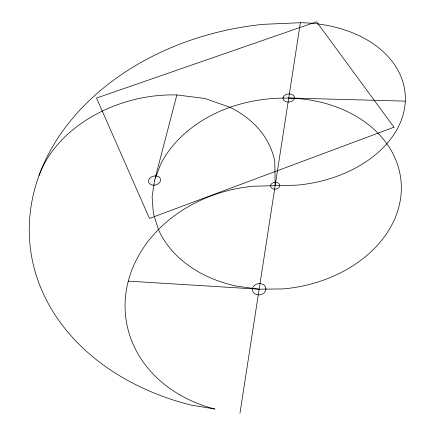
<?xml version="1.0" encoding="UTF-8"?>
<svg xmlns="http://www.w3.org/2000/svg" width="435" height="435" viewBox="0 0 435 435"><rect width="100%" height="100%" fill="white"/><g stroke="black" fill="none" stroke-linecap="round" stroke-linejoin="round"><path stroke-width="0.65" d="M154.534 180.514L152.098 196.886L153.359 213.406L158.449 229.56A124.981 95.357 -6.5 0 0 236.27 286.078L259.151 289.215L282.755 288.932A124.981 95.357 -6.5 0 0 400.662 197.822A124.981 95.357 -6.5 0 0 308.464 99.756C282.141 95.999 255.111 98.631 229.974 107.287A124.981 95.357 -6.5 0 0 160.433 164.745L154.534 180.514L176.86 94.95L204.744 98.44L229.974 107.287A122.632 90.958 -14.5 0 1 274.773 161.467L275.165 185.691M239.962 413.25L300.378 22.718L263.3 24.333A252.789 195.027 -6.4 0 0 32.054 200.693A252.789 195.027 -6.4 0 0 190.225 404.909L214.944 409.052A136.253 113.557 -8.7 0 1 126.498 289.34A136.253 113.557 -8.7 0 1 253.589 186.213L296.86 185.163A115.503 81.171 -5.6 0 0 405.333 99.811A115.503 81.171 -5.6 0 0 300.378 22.718M288.737 97.978L405.289 101.137M128.276 281.14L259.151 289.215M39.014 175.555A122.632 90.958 -14.5 0 1 176.86 94.95M279.694 185.277L279.672 185.881A4.546 3.453 -6.6 0 1 275.029 189.171A4.546 3.453 -6.6 0 1 270.641 186.104L270.668 185.495A4.546 3.453 -6.6 0 1 274.915 182.254L275.703 182.232A4.546 3.453 -6.6 0 1 279.694 185.277M283.033 97.826L283.006 98.533A5.758 4.035 -5.7 0 0 288.111 102.046A5.758 4.035 -5.7 0 0 294.256 98.837L294.451 98.136A5.758 4.035 -5.7 0 0 289.367 93.944A5.758 4.035 -5.7 0 0 283.033 97.826M265.905 288.639L265.861 289.628A6.781 5.628 -8.8 0 1 258.281 294.881A6.781 5.628 -8.8 0 1 252.458 288.802L252.713 287.829A6.781 5.628 -8.8 0 1 260.027 283.598A6.781 5.628 -8.8 0 1 265.905 288.639M393.979 127.216L149.488 218.441L96.532 98.065L316.571 21.75L393.979 127.216M154.365 185.131L153.321 185.158A6.112 4.519 -14.4 0 1 148.634 180.28A6.112 4.519 -14.4 0 1 155.735 175.909L156.736 176.017A6.112 4.519 -14.4 0 1 160.433 180.781A6.112 4.519 -14.4 0 1 154.365 185.131"/></g></svg>
